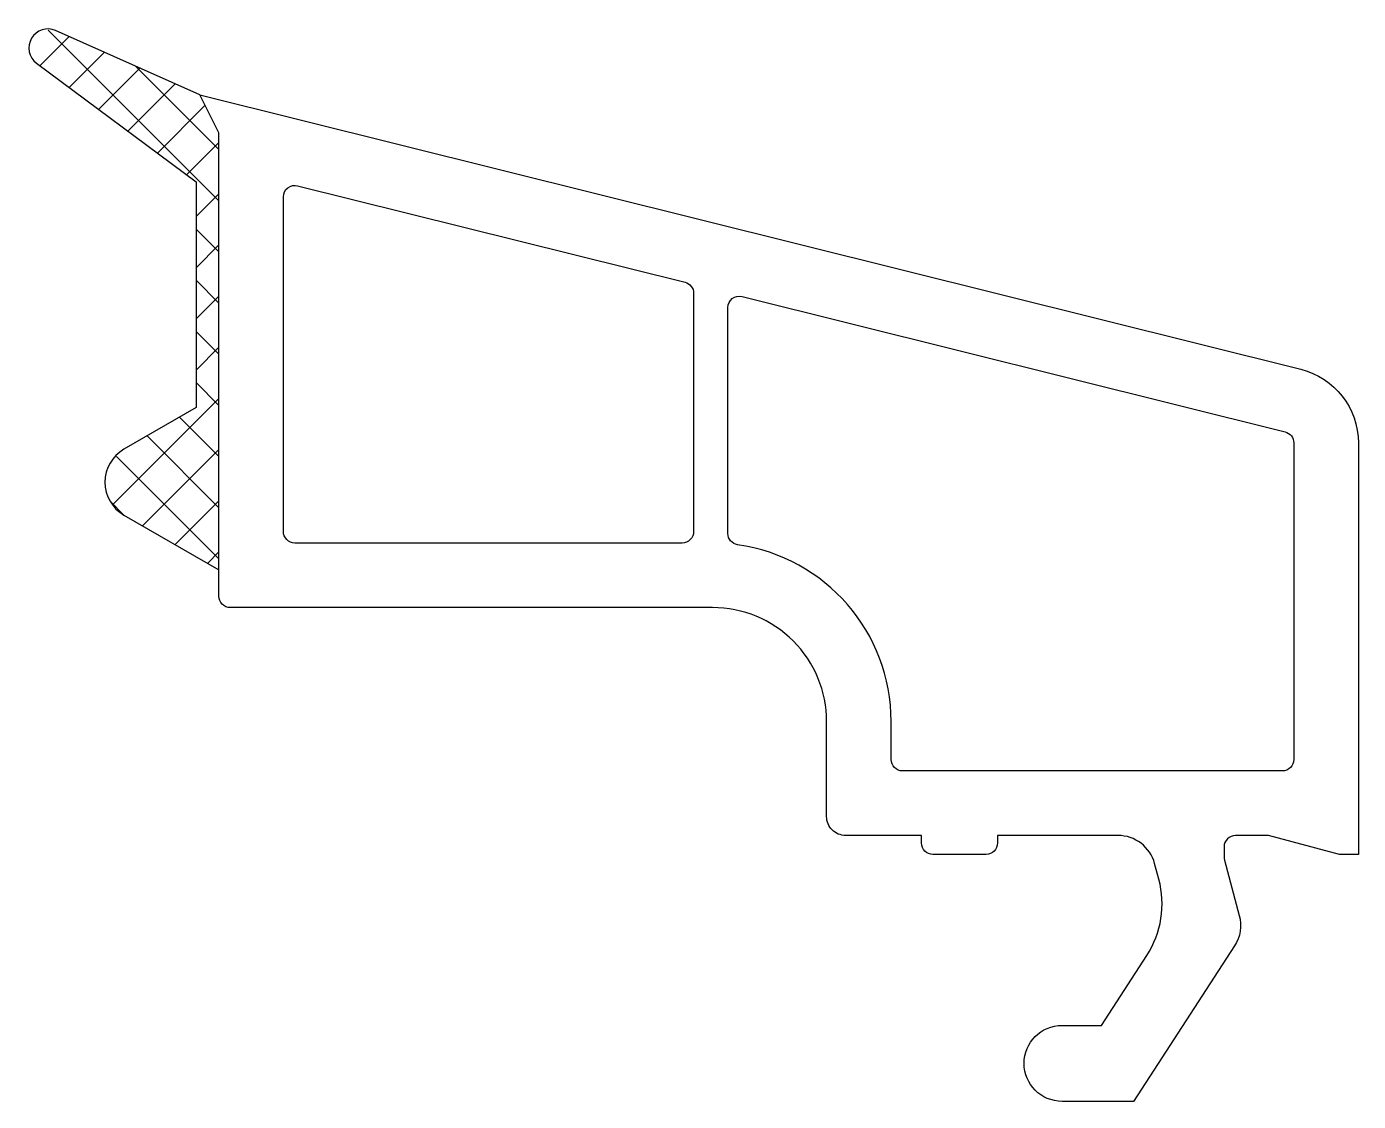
# Model space of a CAD drawing. Extents: x -35.1 to 0, y -6.5 to 21.8.
import ezdxf

# ---------------------------------------------------------------- set-up
doc = ezdxf.new("R2010")
doc.units = 0
doc.header["$MEASUREMENT"] = 0
doc.linetypes.add('AUSGEZOGEN', pattern=[0])
for name, color, linetype in [('01TNR-01', 7, 'AUSGEZOGEN'), ('06TNR-01', 4, 'AUSGEZOGEN'), ('10TNR-01', 7, 'AUSGEZOGEN')]:
    doc.layers.add(name, color=color, linetype=linetype)
doc.layers.get('06TNR-01').off()

# ---------------------------------------------------------------- blocks, each defined once
blk = doc.blocks.new('*X4')
at = {"layer": '10TNR-01', "linetype": 'Continuous'}
for p, q in [((-35.21, 20.766), (-34.443, 21.533)), ((-30.5, 17.211), (-34.99, 21.701)), ((-34.438, 20.192), (-33.511, 21.118)), ((-33.665, 19.617), (-32.579, 20.703)), ((-30.5, 18.558), (-32.699, 20.756)), ((-32.893, 19.042), (-31.647, 20.288)), ((-32.12, 18.467), (-30.863, 19.725)), ((-31.348, 17.893), (-30.5, 18.741)), ((-31.1, 16.794), (-30.5, 17.394)), ((-30.5, 15.864), (-31.1, 16.463)), ((-31.1, 15.447), (-30.5, 16.047)), ((-30.5, 14.517), (-31.1, 15.116)), ((-31.1, 14.1), (-30.5, 14.7)), ((-30.5, 13.17), (-31.1, 13.769)), ((-31.1, 12.753), (-30.5, 13.353)), ((-30.5, 11.823), (-31.1, 12.422)), ((-33.286, 9.22), (-30.5, 12.006)), ((-30.5, 10.476), (-31.536, 11.511)), ((-30.5, 9.129), (-32.39, 11.018)), ((-32.508, 8.65), (-30.5, 10.659)), ((-30.5, 7.781), (-33.192, 10.474)), ((-33, 8.934), (-33.366, 9.3)), ((-31.654, 8.157), (-30.5, 9.312)), ((-30.8, 7.664), (-30.5, 7.965))]:
    blk.add_line(p, q, dxfattribs=at)
blk = doc.blocks.new('413833')
at = {"layer": '01TNR-01'}
for points in [[(-30.5, 19), (-31, 20), (-2.016, 12.774, -0.344328), (-0.5, 10.833), (-0.5, 0), (-1, 0), (-2.866, 0.5), (-3.735, 0.5, 0.414214), (-4.035, 0.2), (-4.035, -0.068, 0.065543), (-4.025, -0.146), (-3.634, -1.604, -0.212557), (-3.761, -2.408), (-6.419, -6.5), (-8.3, -6.5, -1), (-8.3, -4.5), (-7.266, -4.5), (-6.071, -2.66, 0.212557), (-5.753, -0.651), (-5.863, -0.241, 0.339454), (-6.829, 0.5), (-10, 0.5), (-10, 0.3, -0.414214), (-10.3, 0), (-11.7, 0, -0.414214), (-12, 0.3), (-12, 0.5), (-14, 0.5, -0.414214), (-14.5, 1), (-14.5, 3.5, 0.414214), (-17.5, 6.5), (-30.2, 6.5, -0.414214), (-30.5, 6.8)], [(-28.8, 8.5), (-28.8, 17.315, -0.487733), (-28.427, 17.607), (-18.227, 15.063, -0.344328), (-18, 14.772), (-18, 8.5, -0.414214), (-18.3, 8.2), (-28.5, 8.2, -0.414214)], [(-2.5, 2.2), (-12.5, 2.2, -0.414214), (-12.8, 2.5), (-12.8, 3.5, 0.373647), (-16.842, 8.154, -0.373647), (-17.1, 8.451), (-17.1, 14.398, -0.487733), (-16.727, 14.689), (-2.427, 11.124, -0.344328), (-2.2, 10.833), (-2.2, 2.5, -0.414214)]]:
    blk.add_lwpolyline(points, format="xyb", close=True, dxfattribs=at)
at = {"layer": '10TNR-01'}
blk.add_lwpolyline([(-30.5, 19), (-31, 20), (-34.797, 21.691, 0.895257), (-35.299, 20.833), (-31.1, 17.708), (-31.1, 11.763), (-33, 10.666, 0.57735), (-33, 8.934), (-30.5, 7.491), (-30.5, 12.134), (-30.5, 16.866)], format="xyb", close=True, dxfattribs=at)
blk.add_blockref('*X4', (0, 0), dxfattribs=at)

msp = doc.modelspace()

# ---------------------------------------------------------------- block references
at = {"layer": '06TNR-01'}
msp.add_blockref('413833', (0.5, 0), dxfattribs=at)

doc.saveas('drawing.dxf')
